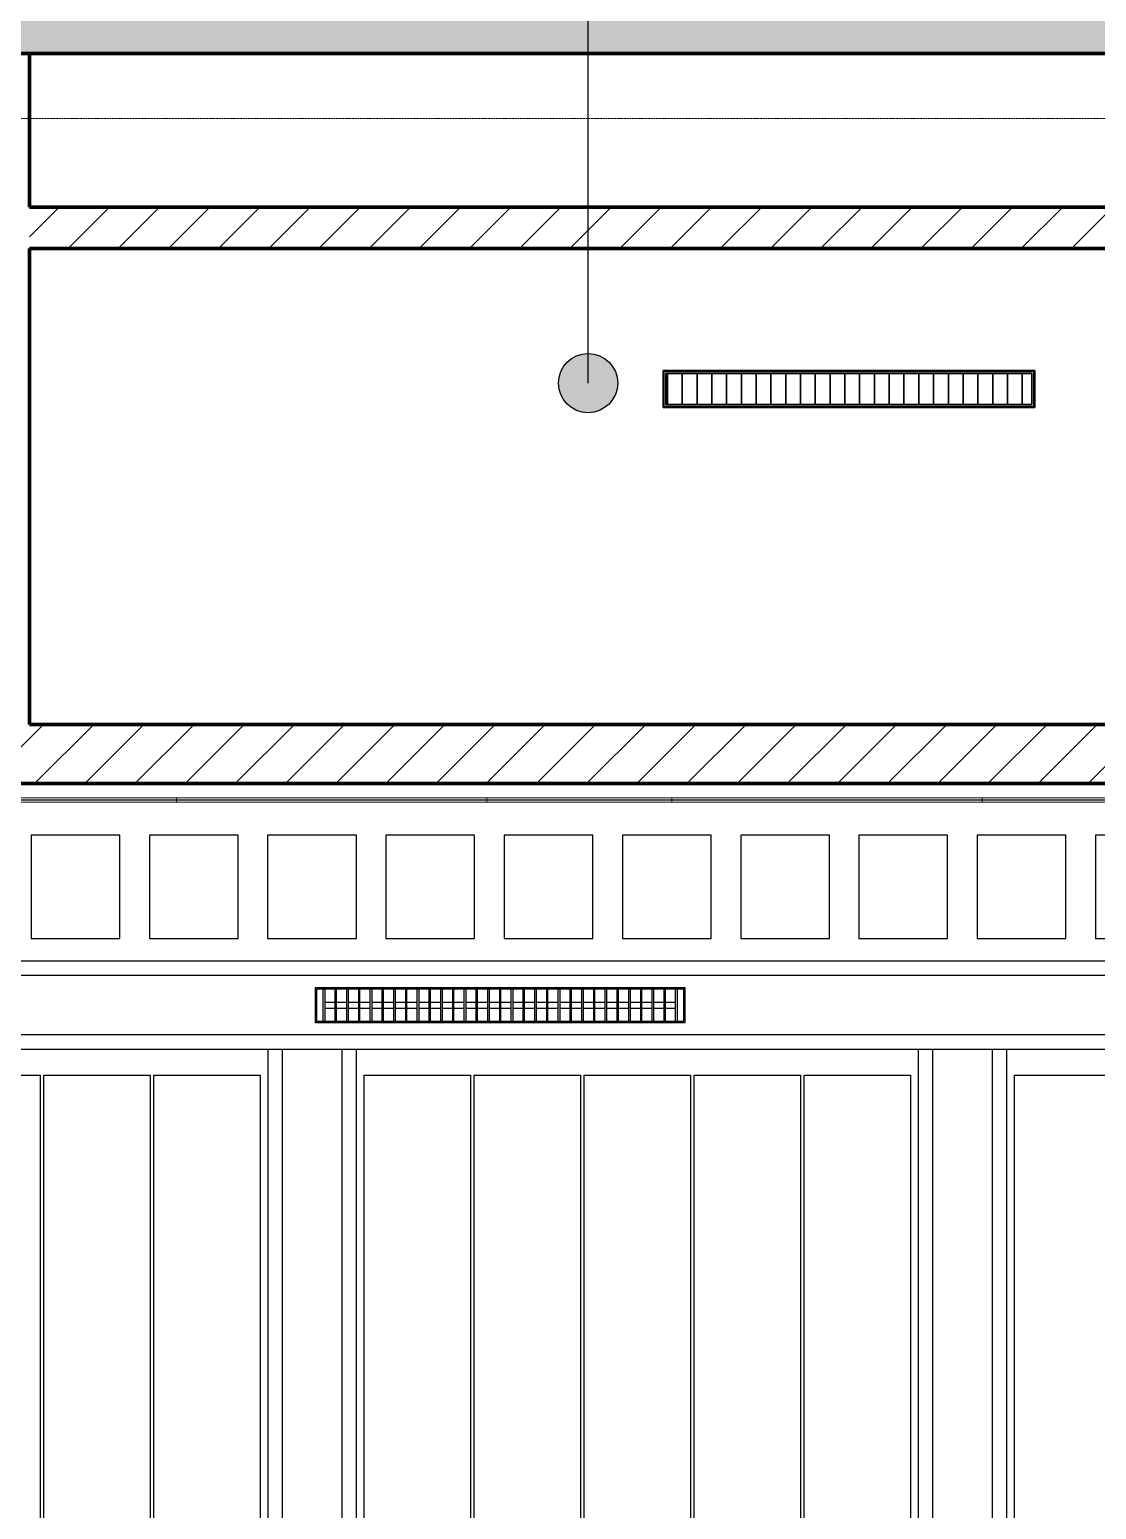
# Model space of a CAD drawing. Header units: millimetres. Extents: x -853432 to -773672, y -18171 to 22484.
# Drawn here: x -840638 to -837029, y 7487 to 12495 of the extents above; entities that cross this region are included whole.
import ezdxf
from ezdxf.xclip import XClip

# ---------------------------------------------------------------- set-up
doc = ezdxf.new("R2010")
doc.units = ezdxf.units.MM
doc.header["$XCLIPFRAME"] = 0
doc.linetypes.add('DPA_Grid _ Level 100', pattern=[10, 5.5, -1.6, 1.3, -1.6])
for name, color, linetype in [('000 - WIPEOUT', 250, 'Continuous'), ('001 - ASCESSORIES', 251, 'Continuous'), ('A04_TUBE SERIES', 2, 'Continuous'), ('A11_ALU.SOLID SHEET', 2, 'Continuous')]:
    doc.layers.add(name, color=color, linetype=linetype)
for name, color, linetype, lineweight in [('A-GLAZ-CURT', 2, 'Continuous', 9), ('A-ROOM-IDEN', 3, 'Continuous', 25), ('A-WALL', 5, 'Continuous', 35), ('A-WALL-PATT', 1, 'Continuous', 35), ('E-LITE-EQPM', 2, 'Continuous', 35), ('S-GRID', 251, 'Continuous', 9), ('WALL-E', 2, 'Continuous', 35)]:
    doc.layers.add(name, color=color, linetype=linetype, lineweight=lineweight)
pattern_1 = [(45, (0, 0), (-84.852814, 84.852814), [])]

# ---------------------------------------------------------------- blocks, each defined once
blk = doc.blocks.new('DPA_AR_LIGHTING_L4 - Standart-18564236-4251-01 ENLARGED CONCOURSE LEVEL - REFLECTED CEILING PLAN - SHEET 2')
at = {"layer": 'E-LITE-EQPM'}
for p, q in [((127.3, -170.9), (127.3, -45.9)), ((127.3, -45.9), (1384.3, -45.9)), ((1381.3, -48.9), (130.3, -48.9)), ((130.3, -48.9), (130.3, -167.9)), ((130.3, -167.9), (130.3, -48.9)), ((130.3, -48.9), (1381.3, -48.9)), ((1381.3, -167.9), (1381.3, -48.9)), ((1381.3, -48.9), (1381.3, -167.9)), ((1384.3, -45.9), (1384.3, -170.9)), ((1374.3, -55.9), (137.3, -55.9)), ((137.3, -160.9), (137.3, -55.9)), ((142.3, -55.9), (142.3, -160.9)), ((192.3, -55.9), (192.3, -160.9)), ((242.3, -55.9), (242.3, -160.9)), ((292.3, -55.9), (292.3, -160.9)), ((342.3, -55.9), (342.3, -160.9)), ((392.3, -55.9), (392.3, -160.9)), ((442.3, -55.9), (442.3, -160.9)), ((492.3, -55.9), (492.3, -160.9)), ((542.3, -55.9), (542.3, -160.9)), ((592.3, -55.9), (592.3, -160.9)), ((642.3, -55.9), (642.3, -160.9)), ((692.3, -55.9), (692.3, -160.9)), ((742.3, -55.9), (742.3, -160.9)), ((792.3, -55.9), (792.3, -160.9)), ((842.3, -55.9), (842.3, -160.9)), ((892.3, -55.9), (892.3, -160.9)), ((942.3, -55.9), (942.3, -160.9)), ((992.3, -55.9), (992.3, -160.9)), ((1042.3, -55.9), (1374.3, -55.9)), ((1042.3, -55.9), (1042.3, -160.9)), ((1092.3, -55.9), (1092.3, -160.9)), ((1142.3, -55.9), (1142.3, -160.9)), ((1192.3, -55.9), (1192.3, -160.9)), ((1242.3, -55.9), (1242.3, -160.9)), ((1292.3, -55.9), (1292.3, -160.9)), ((1342.3, -55.9), (1342.3, -160.9)), ((1374.3, -55.9), (1374.3, -160.9)), ((1384.3, -170.9), (127.3, -170.9)), ((130.3, -167.9), (1381.3, -167.9)), ((1381.3, -167.9), (130.3, -167.9)), ((1374.3, -160.9), (137.3, -160.9))]:
    blk.add_line(p, q, dxfattribs=at)
blk = doc.blocks.new('*U2464')
at = {"layer": 'S-GRID', "linetype": 'DPA_Grid _ Level 100'}
blk.add_line((57000, 8615), (-16649.5, 8615), dxfattribs=at)
blk = doc.blocks.new('System Panel - W-06 Feature Wall Printed Pattern-18626477-4251-01 ENLARGED CONCOURSE LEVEL - REFLECTED CEILING PLAN - SHEET 2')
at = {"layer": 'A-GLAZ-CURT'}
for p, q in [((-312.5, 42.5), (-312.5, 57.5)), ((-312.5, 57.5), (312.5, 57.5)), ((312.5, 57.5), (312.5, 42.5)), ((312.5, 42.5), (-312.5, 42.5))]:
    blk.add_line(p, q, dxfattribs=at)
blk = doc.blocks.new('System Panel - W-06 Feature Wall Printed Pattern-18625738-4251-01 ENLARGED CONCOURSE LEVEL - REFLECTED CEILING PLAN - SHEET 2')
at = {"layer": 'A-GLAZ-CURT'}
for p, q in [((-525, 42.5), (-525, 57.5)), ((-525, 57.5), (525, 57.5)), ((525, 57.5), (525, 42.5)), ((525, 42.5), (-525, 42.5))]:
    blk.add_line(p, q, dxfattribs=at)
blk = doc.blocks.new('System Panel - W-06 Feature Wall Printed Pattern-18626479-4251-01 ENLARGED CONCOURSE LEVEL - REFLECTED CEILING PLAN - SHEET 2')
at = {"layer": 'A-GLAZ-CURT'}
for p, q in [((-348.5, 42.5), (-348.5, 57.5)), ((-348.5, 57.5), (348.5, 57.5)), ((348.5, 57.5), (348.5, 42.5)), ((348.5, 42.5), (-348.5, 42.5))]:
    blk.add_line(p, q, dxfattribs=at)
blk = doc.blocks.new('*U634')
at = {"layer": 'A-GLAZ-CURT', "rotation": 180}
for name, p in [('System Panel - W-06 Feature Wall Printed Pattern-18626479-4251-01 ENLARGED CONCOURSE LEVEL - REFLECTED CEILING PLAN - SHEET 2', (-4606.7, 6359)), ('System Panel - W-06 Feature Wall Printed Pattern-18625738-4251-01 ENLARGED CONCOURSE LEVEL - REFLECTED CEILING PLAN - SHEET 2', (-3733.2, 6359)), ('System Panel - W-06 Feature Wall Printed Pattern-18626477-4251-01 ENLARGED CONCOURSE LEVEL - REFLECTED CEILING PLAN - SHEET 2', (-2895.7, 6359)), ('System Panel - W-06 Feature Wall Printed Pattern-18625738-4251-01 ENLARGED CONCOURSE LEVEL - REFLECTED CEILING PLAN - SHEET 2', (-2058.2, 6359)), ('System Panel - W-06 Feature Wall Printed Pattern-18626477-4251-01 ENLARGED CONCOURSE LEVEL - REFLECTED CEILING PLAN - SHEET 2', (-1220.7, 6359))]:
    blk.add_blockref(name, p, dxfattribs=at)
blk = doc.blocks.new('*U1008')
at = {"color": 3}
for points in [[(-175, 5750), (175, 5750), (175, 5450), (-175, 5450)], [(-175, 5350), (175, 5350), (175, 5050), (-175, 5050)], [(-175, 4950), (175, 4950), (175, 4650), (-175, 4650)], [(-175, 4550), (175, 4550), (175, 4250), (-175, 4250)], [(-175, 4150), (175, 4150), (175, 3850), (-175, 3850)], [(-175, 3750), (175, 3750), (175, 3450), (-175, 3450)], [(-175, 3350), (175, 3350), (175, 3050), (-175, 3050)], [(-175, 2950), (175, 2950), (175, 2650), (-175, 2650)], [(-175, 2550), (175, 2550), (175, 2250), (-175, 2250)], [(-175, 2150), (175, 2150), (175, 1850), (-175, 1850)]]:
    blk.add_wipeout(points, dxfattribs=at).dxf.layer = '000 - WIPEOUT'
at = {"layer": 'A11_ALU.SOLID SHEET', "color": 0, "linetype": 'ByBlock'}
for points in [[(-175, 5450), (175, 5450), (175, 5750), (-175, 5750)], [(-175, 5050), (175, 5050), (175, 5350), (-175, 5350)], [(-175, 4650), (175, 4650), (175, 4950), (-175, 4950)], [(-175, 4250), (175, 4250), (175, 4550), (-175, 4550)], [(-175, 3850), (175, 3850), (175, 4150), (-175, 4150)], [(-175, 3450), (175, 3450), (175, 3750), (-175, 3750)], [(-175, 3050), (175, 3050), (175, 3350), (-175, 3350)], [(-175, 2650), (175, 2650), (175, 2950), (-175, 2950)], [(-175, 2250), (175, 2250), (175, 2550), (-175, 2550)], [(-175, 1850), (175, 1850), (175, 2150), (-175, 2150)]]:
    blk.add_lwpolyline(points, close=True, dxfattribs=at)
blk = doc.blocks.new('*U1213')
blk.add_lwpolyline([(-83950, 6309), (-96205.2, 6309), (-96205.2, 8125), (-104695, 8125), (-104695, 7050), (-108275, 7050), (-108275, 3850), (-101417.5, 3850), (-101417.5, 550), (-83950, 550)], close=True)
at = {"layer": 'A11_ALU.SOLID SHEET', "color": 0, "linetype": 'ByBlock', "rotation": 90}
blk.add_blockref('*U1008', (-90200, 6015), dxfattribs=at)
blk = doc.blocks.new('*U919')
blk.add_attdef('EXTR.OVL-LENGTH_', (-25, -59.1), '', height=5)
blk.add_wipeout([(-25, -25), (25, 25), (25, 13422), (-25, 13472)]).dxf.layer = '000 - WIPEOUT'
at = {"layer": 'A04_TUBE SERIES', "color": 0}
blk.add_lwpolyline([(-25, -25), (25, 25), (25, 13422), (-25, 13472)], close=True, dxfattribs=at)
blk = doc.blocks.new('*U920')
blk.add_attdef('EXTR.OVL-LENGTH_', (-25, -59.1), '', height=5)
blk.add_wipeout([(-25, -25), (25, 25), (25, 12922), (-25, 12972)]).dxf.layer = '000 - WIPEOUT'
at = {"layer": 'A04_TUBE SERIES', "color": 0}
blk.add_lwpolyline([(-25, -25), (25, 25), (25, 12922), (-25, 12972)], close=True, dxfattribs=at)
blk = doc.blocks.new('*U921')
blk.add_attdef('EXTR.OVL-LENGTH_', (-25, -59.1), '', height=5)
blk.add_wipeout([(-25, 0), (25, 0), (25, 1900), (-25, 1900)]).dxf.layer = '000 - WIPEOUT'
blk.add_point((0, 0))
at = {"layer": 'A04_TUBE SERIES', "color": 0}
blk.add_lwpolyline([(-25, 0), (25, 0), (25, 1900), (-25, 1900)], close=True, dxfattribs=at)
blk = doc.blocks.new('*U922')
blk.add_attdef('EXTR.OVL-LENGTH_', (-25, -59.1), '', height=5)
blk.add_wipeout([(-25, 0), (25, 0), (25, 1900), (-25, 1900)]).dxf.layer = '000 - WIPEOUT'
blk.add_point((0, 0))
at = {"layer": 'A04_TUBE SERIES', "color": 0}
blk.add_lwpolyline([(-25, 0), (25, 0), (25, 1900), (-25, 1900)], close=True, dxfattribs=at)
blk = doc.blocks.new('*U995')
at = {"color": 6}
blk.add_point((-37.5, 0), dxfattribs=at)
at = {"color": 3}
blk.add_wipeout([(-862.5, -564), (862.5, -564), (862.5, -924), (-862.5, -924)], dxfattribs=at).dxf.layer = '000 - WIPEOUT'
at = {"layer": 'A11_ALU.SOLID SHEET', "color": 0, "linetype": 'ByBlock'}
blk.add_lwpolyline([(862.5, -924), (-862.5, -924), (-862.5, -564), (862.5, -564)], close=True, dxfattribs=at)
at = {"color": 3}
blk.add_wipeout([(-862.5, -192), (862.5, -192), (862.5, -552), (-862.5, -552)], dxfattribs=at).dxf.layer = '000 - WIPEOUT'
at = {"layer": 'A11_ALU.SOLID SHEET', "color": 0, "linetype": 'ByBlock'}
blk.add_lwpolyline([(862.5, -552), (-862.5, -552), (-862.5, -192), (862.5, -192)], close=True, dxfattribs=at)
at = {"color": 3}
blk.add_wipeout([(-862.5, 180), (862.5, 180), (862.5, -180), (-862.5, -180)], dxfattribs=at).dxf.layer = '000 - WIPEOUT'
at = {"layer": 'A11_ALU.SOLID SHEET', "color": 0, "linetype": 'ByBlock'}
blk.add_lwpolyline([(862.5, -180), (-862.5, -180), (-862.5, 180), (862.5, 180)], close=True, dxfattribs=at)
at = {"color": 3}
blk.add_wipeout([(-862.5, 552), (862.5, 552), (862.5, 192), (-862.5, 192)], dxfattribs=at).dxf.layer = '000 - WIPEOUT'
at = {"layer": 'A11_ALU.SOLID SHEET', "color": 0, "linetype": 'ByBlock'}
blk.add_lwpolyline([(862.5, 192), (-862.5, 192), (-862.5, 552), (862.5, 552)], close=True, dxfattribs=at)
at = {"color": 3}
blk.add_wipeout([(-862.5, 924), (862.5, 924), (862.5, 564), (-862.5, 564)], dxfattribs=at).dxf.layer = '000 - WIPEOUT'
at = {"layer": 'A11_ALU.SOLID SHEET', "color": 0, "linetype": 'ByBlock'}
blk.add_lwpolyline([(862.5, 564), (-862.5, 564), (-862.5, 924), (862.5, 924)], close=True, dxfattribs=at)
blk = doc.blocks.new('A$Ce4e27ef8')
at = {"layer": 'A04_TUBE SERIES', "color": 2, "xscale": -1, "rotation": 90}
for name, p in [('*U919', (13472, 4675)), ('*U920', (13222, 4425))]:
    blk.add_blockref(name, p, dxfattribs=at)
at = {"layer": 'A11_ALU.SOLID SHEET', "linetype": 'ByBlock', "rotation": 90}
for p in [(3449.25, 3450), (5648.75, 3450), (7848.25, 3450)]:
    blk.add_blockref('*U995', p, dxfattribs=at)
at = {"layer": 'A04_TUBE SERIES', "color": 2}
for name, p in [('*U921', (4424, 2500)), ('*U922', (4674, 2500)), ('*U921', (6623.5, 2500)), ('*U922', (6873.5, 2500))]:
    blk.add_blockref(name, p, dxfattribs=at)
blk = doc.blocks.new('*U867')
at = {"color": 1}
blk.add_wipeout([(625, -60), (-625, -60), (-625, 60), (625, 60)], dxfattribs=at).dxf.layer = '000 - WIPEOUT'
at = {"layer": '001 - ASCESSORIES', "color": 0}
blk.add_lwpolyline([(625, -60), (-625, -60), (-625, 60), (625, 60)], close=True, dxfattribs=at)
at = {"layer": '001 - ASCESSORIES'}
for points in [[(620, -55), (-620, -55), (-620, 55), (620, 55)], [(-593.5, -55), (-598.5, -55), (-598.5, 55), (-593.5, 55)], [(-558.8, -55), (-553.8, -55), (-553.8, 55), (-558.8, 55)], [(-514, -55), (-519, -55), (-519, 55), (-514, 55)], [(-479.3, -55), (-474.3, -55), (-474.3, 55), (-479.3, 55)], [(-434.6, -55), (-439.6, -55), (-439.6, 55), (-434.6, 55)], [(-399.8, -55), (-394.8, -55), (-394.8, 55), (-399.8, 55)], [(-355.1, -55), (-360.1, -55), (-360.1, 55), (-355.1, 55)], [(-320.4, -55), (-315.4, -55), (-315.4, 55), (-320.4, 55)], [(-275.6, -55), (-280.6, -55), (-280.6, 55), (-275.6, 55)], [(-240.9, -55), (-235.9, -55), (-235.9, 55), (-240.9, 55)], [(-196.2, -55), (-201.2, -55), (-201.2, 55), (-196.2, 55)], [(-161.4, -55), (-156.4, -55), (-156.4, 55), (-161.4, 55)], [(-116.7, -55), (-121.7, -55), (-121.7, 55), (-116.7, 55)], [(-82, -55), (-77, -55), (-77, 55), (-82, 55)], [(-37.2, -55), (-42.2, -55), (-42.2, 55), (-37.2, 55)], [(-2.5, -55), (2.5, -55), (2.5, 55), (-2.5, 55)], [(42.2, -55), (37.2, -55), (37.2, 55), (42.2, 55)], [(77, -55), (82, -55), (82, 55), (77, 55)], [(121.7, -55), (116.7, -55), (116.7, 55), (121.7, 55)], [(156.4, -55), (161.4, -55), (161.4, 55), (156.4, 55)], [(201.2, -55), (196.2, -55), (196.2, 55), (201.2, 55)], [(235.9, -55), (240.9, -55), (240.9, 55), (235.9, 55)], [(280.6, -55), (275.6, -55), (275.6, 55), (280.6, 55)], [(315.4, -55), (320.4, -55), (320.4, 55), (315.4, 55)], [(360.1, -55), (355.1, -55), (355.1, 55), (360.1, 55)], [(394.8, -55), (399.8, -55), (399.8, 55), (394.8, 55)], [(439.6, -55), (434.6, -55), (434.6, 55), (439.6, 55)], [(474.3, -55), (479.3, -55), (479.3, 55), (474.3, 55)], [(519, -55), (514, -55), (514, 55), (519, 55)], [(553.8, -55), (558.8, -55), (558.8, 55), (553.8, 55)], [(598.5, -55), (593.5, -55), (593.5, 55), (598.5, 55)]]:
    blk.add_lwpolyline(points, close=True, dxfattribs=at)
for points in [[(-593.5, 10), (-558.8, 10)], [(-553.8, 10), (-519, 10)], [(-514, 10), (-479.3, 10)], [(-474.3, 10), (-439.6, 10)], [(-434.6, 10), (-399.8, 10)], [(-394.8, 10), (-360.1, 10)], [(-355.1, 10), (-320.4, 10)], [(-315.4, 10), (-280.6, 10)], [(-275.6, 10), (-240.9, 10)], [(-235.9, 10), (-201.2, 10)], [(-196.2, 10), (-161.4, 10)], [(-156.4, 10), (-121.7, 10)], [(-116.7, 10), (-82, 10)], [(-77, 10), (-42.2, 10)], [(-37.2, 10), (-2.5, 10)], [(2.5, 10), (37.2, 10)], [(42.2, 10), (77, 10)], [(82, 10), (116.7, 10)], [(121.7, 10), (156.4, 10)], [(161.4, 10), (196.2, 10)], [(201.2, 10), (235.9, 10)], [(240.9, 10), (275.6, 10)], [(280.6, 10), (315.4, 10)], [(320.4, 10), (355.1, 10)], [(360.1, 10), (394.8, 10)], [(399.8, 10), (434.6, 10)], [(439.6, 10), (474.3, 10)], [(479.3, 10), (514, 10)], [(519, 10), (553.8, 10)], [(558.8, 10), (593.5, 10)], [(-593.5, -10), (-558.8, -10)], [(-553.8, -10), (-519, -10)], [(-514, -10), (-479.3, -10)], [(-474.3, -10), (-439.6, -10)], [(-434.6, -10), (-399.8, -10)], [(-394.8, -10), (-360.1, -10)], [(-355.1, -10), (-320.4, -10)], [(-315.4, -10), (-280.6, -10)], [(-275.6, -10), (-240.9, -10)], [(-235.9, -10), (-201.2, -10)], [(-196.2, -10), (-161.4, -10)], [(-156.4, -10), (-121.7, -10)], [(-116.7, -10), (-82, -10)], [(-77, -10), (-42.2, -10)], [(-37.2, -10), (-2.5, -10)], [(2.5, -10), (37.2, -10)], [(42.2, -10), (77, -10)], [(82, -10), (116.7, -10)], [(121.7, -10), (156.4, -10)], [(161.4, -10), (196.2, -10)], [(201.2, -10), (235.9, -10)], [(240.9, -10), (275.6, -10)], [(280.6, -10), (315.4, -10)], [(320.4, -10), (355.1, -10)], [(360.1, -10), (394.8, -10)], [(399.8, -10), (434.6, -10)], [(439.6, -10), (474.3, -10)], [(479.3, -10), (514, -10)], [(519, -10), (553.8, -10)], [(558.8, -10), (593.5, -10)]]:
    blk.add_lwpolyline(points, dxfattribs=at)
blk = doc.blocks.new('*U1212')
at = {"layer": 'A11_ALU.SOLID SHEET'}
blk.add_blockref('A$Ce4e27ef8', (-99548.5, 1065), dxfattribs=at)
blk.add_blockref('*U867', (-94363.5, 5615))

msp = doc.modelspace()

# ---------------------------------------------------------------- hatches: boundary and pattern name
at = {"layer": 'A-WALL-PATT', "lineweight": 9}
h = msp.add_hatch(dxfattribs=at)
h.set_pattern_fill('FP_1', color=256, style=0, pattern_type=2)
h.set_pattern_definition([(50, (0, 0), (728.7365, -63.75582), [76.2, -838.2]), (355, (0, 0), (-140.9716, 764.2276), [60.96, -670.56]), (100.451, (60.7, -5.3), (587.77, 700.46675), [64.76, -712.36]), (46.184, (0, 203.2), (1084.3162, -168.171), [114.3, -1257.3]), (96.636, (90.4, 189.2), (949.6099, 989.7098), [97.14, -1068.54]), (351.184, (0, 203.2), (949.6206, 989.7012), [91.44, -1005.84]), (21, (101.6, 152.4), (606.45787, -409.06057), [76.2, -838.2]), (326, (101.6, 152.4), (247.20834, 736.7529), [60.96, -670.56]), (71.451, (152.14, 118.3), (853.66825, 327.6855), [64.76, -712.36]), (37.5, (0, 0), (12.35469, 338.22012), [33.528, -628.904, 33.528, -647.192, -673.1]), (37.5, (0, 0), (12.35469, 338.22012), [-1343.152, 33.528, -639.572]), (7.5, (0, 0), (267.27887, 400.72213), [33.528, -354.584, 33.528, -613.664, -256.54]), (7.5, (0, 0), (267.27887, 400.72213), [-1035.304, 33.528, -223.012]), (327.5, (-226.57, 0), (542.36333, -22.915345), [33.528, -220.472, 33.528, -758.952, -1051.56]), (327.5, (-226.57, 0), (542.36333, -22.915345), [-1046.48, 33.528, -1018.032]), (317.5, (-328.17, 0), (592.51696, 101.7071), [33.528, -296.672, 33.528, -492.76, -746.76]), (317.5, (-328.17, 0), (592.51696, 101.7071), [-856.488, 33.528, -713.232])])
h.paths.add_polyline_path([(-778775, 12414), (-778775, 13914), (-847407.4, 13914), (-847407.4, 12414), (-783187.4, 12414)])
h = msp.add_hatch(dxfattribs=at)
h.set_pattern_fill('FP_2', color=256, style=0, pattern_type=2)
h.set_pattern_definition(pattern_1)
h.paths.add_polyline_path([(-828582.4, 11754), (-828582.4, 11894), (-840637.5, 11894), (-840637.5, 11754), (-831723.1, 11754)])

# ---------------------------------------------------------------- linework, layer by layer
at = {"layer": 'A-WALL', "color": 7, "lineweight": 70}
for p, q in [((-778775, 12414), (-847407.4, 12414)), ((-840837.5, 12414), (-840637.5, 12414)), ((-840637.5, 12414), (-840637.5, 11894)), ((-840637.5, 11894), (-828582.4, 11894)), ((-828582.4, 11754), (-840637.5, 11754))]:
    msp.add_line(p, q, dxfattribs=at)
at = {"layer": 'WALL-E'}
for p, q in [((-840637.5, 11894), (-828582.4, 11894)), ((-828582.4, 11894), (-840637.5, 11894)), ((-840637.5, 11754), (-828582.4, 11754)), ((-828582.4, 11754), (-840637.5, 11754))]:
    msp.add_line(p, q, dxfattribs=at)

# ---------------------------------------------------------------- block references
at = {"layer": 'A11_ALU.SOLID SHEET'}
ref = msp.add_blockref('*U1213', (-744682.4, 3579), dxfattribs=at)
XClip(ref).set_block_clipping_path([(-104690.1238047112, -9620.0029952966), (-34092.6543255156, 14392.9971737705)])

# ---------------------------------------------------------------- next in the draw order: hatches: boundary and pattern name
at = {"layer": 'A-ROOM-IDEN'}
h = msp.add_hatch(color=256, dxfattribs=at)
edge = h.paths.add_edge_path()
edge.add_arc((-838748.5, 11298.9), 100, 0, 360)
at = {"layer": 'A-WALL-PATT', "lineweight": 9}
h = msp.add_hatch(dxfattribs=at)
h.set_pattern_fill('FP_2', color=256, style=0, pattern_type=2)
h.set_pattern_definition(pattern_1)
h.paths.add_polyline_path([(-830592.5, 9944), (-830592.5, 10144), (-840837.5, 10144), (-840837.5, 9944), (-831723.1, 9944)])

# ---------------------------------------------------------------- next in the draw order: linework, layer by layer
at = {"layer": 'A-ROOM-IDEN'}
msp.add_line((-838748.5, 11298.9), (-838748.5, 15608.8), dxfattribs=at)
msp.add_circle((-838748.5, 11298.9), 100, dxfattribs=at)
at = {"layer": 'A-WALL', "color": 7, "lineweight": 70}
for p, q in [((-840637.5, 11754), (-840637.5, 10144)), ((-840637.5, 10144), (-830592.5, 10144)), ((-830592.5, 9944), (-840837.5, 9944))]:
    msp.add_line(p, q, dxfattribs=at)

# ---------------------------------------------------------------- next in the draw order: block references
ref = msp.add_blockref('*U1212', (-744682.4, 3579))
XClip(ref).set_block_clipping_path([(-104690.1238047112, -9620.0029952966), (-34092.6543255156, 14392.9971737705)])
at = {"layer": 'E-LITE-EQPM', "extrusion": (0, 0, -1), "rotation": 180}
msp.add_blockref('DPA_AR_LIGHTING_L4 - Standart-18564236-4251-01 ENLARGED CONCOURSE LEVEL - REFLECTED CEILING PLAN - SHEET 2', (838622.4, 11170.9), dxfattribs=at)

# ---------------------------------------------------------------- next in the draw order: block references
for name in ['*U2464', '*U634']:
    msp.add_blockref(name, (-835882.4, 3579))

doc.saveas('drawing.dxf')
